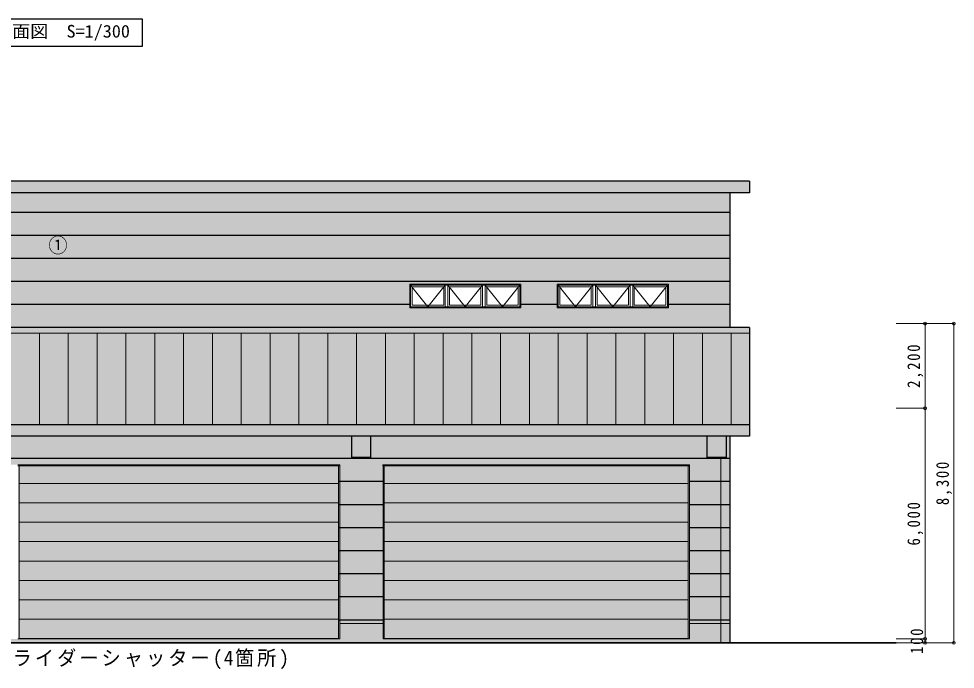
# Model space of a CAD drawing. Units: millimetres at full size. Extents: x -58028 to 60518, y -42813 to 41849.
# Drawn here: x -28216 to -3846, y -687 to 16231 of the extents above; entities that cross this region are included whole.
import ezdxf
from ezdxf.enums import TextEntityAlignment as Align

# ---------------------------------------------------------------- set-up
doc = ezdxf.new("R2010")
doc.units = ezdxf.units.MM
doc.header["$LTSCALE"] = 150
doc.header["$PDMODE"] = 32
doc.header["$PDSIZE"] = 75
doc.linetypes.add('CHAIN1', pattern=[8, 5, -1, 1, -1])
for name, color, linetype, lineweight in [('1-1_極細線', 4, 'Continuous', 9), ('1-2_細線', 7, 'Continuous', 18), ('1-3_中線', 3, 'Continuous', 25), ('1-4_太線', 2, 'Continuous', 35), ('1-8_ﾊｯﾁﾝｸﾞ', 4, 'Continuous', 9), ('1-B_文字', 4, 'Continuous', 9), ('1-D_文字', 7, 'Continuous', 18), ('1-E_寸法', 4, 'Continuous', 9)]:
    doc.layers.add(name, color=color, linetype=linetype, lineweight=lineweight)
for name, color, linetype in [('2-C_2-Cﾚｲﾔ', 254, 'Continuous'), ('3-D_文字', 134, 'Continuous'), ('4-D_文字', 7, 'Continuous')]:
    doc.layers.add(name, color=color, linetype=linetype)
doc.styles.add('ＭＳ ゴシック', font='')
doc.styles.get('ＭＳ ゴシック').set_extended_font_data('MS Gothic')

msp = doc.modelspace()

# ---------------------------------------------------------------- linework, layer by layer
at = {"layer": '1-1_極細線'}
for p, q in [((-19864.9, 501.5), (-18736.9, 501.5)), ((-10764.9, 501.5), (-9700.9, 501.5))]:
    msp.add_line(p, q, dxfattribs=at)
at = {"layer": '1-2_細線'}
for p, q in [((-35800.9, 8054.8), (-9200.9, 8054.8)), ((-9950.9, 4818.2), (-9950.9, 1.5))]:
    msp.add_line(p, q, dxfattribs=at)
at = {"layer": '1-3_中線'}
for p, q in [((-32591.5, 16231), (-25005.7, 16231)), ((-25005.7, 16231), (-25005.7, 15510.5)), ((-25005.7, 15510.5), (-32591.5, 15510.5)), ((-9200.9, 12009.8), (-48400.9, 12009.8)), ((-9200.9, 12009.8), (-9200.9, 11706.5)), ((-9200.9, 11706.5), (-48400.9, 11706.5)), ((-9700.9, 8204.8), (-9700.9, 11706.5)), ((-9200.9, 8204.8), (-35800.9, 8204.8)), ((-9200.9, 8204.8), (-9200.9, 5373.2)), ((-9200.9, 5669.8), (-48400.9, 5669.8)), ((-9200.9, 5373.2), (-48400.9, 5373.2)), ((-19550.9, 4818.2), (-19550.9, 5373.2)), ((-19050.9, 4818.2), (-19050.9, 5373.2)), ((-9800.9, 4818.2), (-9800.9, 5373.2)), ((-9700.9, 1.5), (-9700.9, 5373.2)), ((-19050.9, 4818.2), (-19550.9, 4818.2))]:
    msp.add_line(p, q, dxfattribs=at)
msp.add_lwpolyline([(-9800.9, 4818.2), (-10300.9, 4818.2), (-10300.9, 5373.2)], dxfattribs=at)
at = {"layer": '1-4_太線'}
msp.add_line((-53204.7, 1.5), (-5383.9, 1.5), dxfattribs=at)
at = {"layer": '1-8_ﾊｯﾁﾝｸﾞ'}
for p, q in [((-18043.4, 9331.5), (-18043.4, 8711.5)), ((-18043.4, 9331.5), (-15148.4, 9331.5)), ((-18018.4, 9301.5), (-18018.4, 8741.5)), ((-18018.4, 9301.5), (-15178.4, 9301.5)), ((-17978.4, 8781.5), (-17978.4, 9261.5)), ((-17978.4, 9261.5), (-17158.4, 9261.5)), ((-17158.4, 8781.5), (-17158.4, 9261.5)), ((-17118.4, 8741.5), (-17118.4, 9301.5)), ((-17048.4, 8741.5), (-17048.4, 9301.5)), ((-17008.4, 8781.5), (-17008.4, 9261.5)), ((-17008.4, 9261.5), (-16188.4, 9261.5)), ((-16188.4, 8781.5), (-16188.4, 9261.5)), ((-16148.4, 8741.5), (-16148.4, 9301.5)), ((-16078.4, 8741.5), (-16078.4, 9301.5)), ((-16038.4, 8781.5), (-16038.4, 9261.5)), ((-16038.4, 9261.5), (-15218.4, 9261.5)), ((-15218.4, 8781.5), (-15218.4, 9261.5)), ((-15178.4, 9301.5), (-15178.4, 8741.5)), ((-15148.4, 9331.5), (-15148.4, 8711.5)), ((-14203.4, 9331.5), (-14203.4, 8711.5)), ((-14203.4, 9331.5), (-11308.4, 9331.5)), ((-14178.4, 9301.5), (-14178.4, 8741.5)), ((-14178.4, 9301.5), (-11338.4, 9301.5)), ((-14138.4, 8781.5), (-14138.4, 9261.5)), ((-14138.4, 9261.5), (-13318.4, 9261.5)), ((-13318.4, 8781.5), (-13318.4, 9261.5)), ((-13278.4, 8741.5), (-13278.4, 9301.5)), ((-13208.4, 8741.5), (-13208.4, 9301.5)), ((-13168.4, 8781.5), (-13168.4, 9261.5)), ((-13168.4, 9261.5), (-12348.4, 9261.5)), ((-12348.4, 8781.5), (-12348.4, 9261.5)), ((-12308.4, 8741.5), (-12308.4, 9301.5)), ((-12238.4, 8741.5), (-12238.4, 9301.5)), ((-12198.4, 8781.5), (-12198.4, 9261.5)), ((-12198.4, 9261.5), (-11378.4, 9261.5)), ((-11378.4, 8781.5), (-11378.4, 9261.5)), ((-11338.4, 9301.5), (-11338.4, 8741.5)), ((-11308.4, 9331.5), (-11308.4, 8711.5)), ((-17158.4, 8781.5), (-17978.4, 8781.5)), ((-16188.4, 8781.5), (-17008.4, 8781.5)), ((-15218.4, 8781.5), (-16038.4, 8781.5)), ((-13318.4, 8781.5), (-14138.4, 8781.5)), ((-12348.4, 8781.5), (-13168.4, 8781.5)), ((-11378.4, 8781.5), (-12198.4, 8781.5)), ((-18043.4, 8711.5), (-15148.4, 8711.5)), ((-18018.4, 8741.5), (-15178.4, 8741.5)), ((-14203.4, 8711.5), (-11308.4, 8711.5)), ((-14178.4, 8741.5), (-11338.4, 8741.5)), ((-28241.9, 4631.5), (-19859.9, 4631.5)), ((-19859.9, 4631.5), (-19859.9, 4601.5)), ((-18741.9, 4631.5), (-10759.9, 4631.5)), ((-18741.9, 4631.5), (-18741.9, 4601.5)), ((-10759.9, 4631.5), (-10759.9, 4601.5)), ((-28241.9, 4601.5), (-19859.9, 4601.5)), ((-28206.9, 4601.5), (-19894.9, 4601.5)), ((-28206.9, 101.5), (-28206.9, 4601.5)), ((-19894.9, 4601.5), (-19894.9, 101.5)), ((-19864.9, 4601.5), (-19864.9, 101.5)), ((-18741.9, 4601.5), (-10759.9, 4601.5)), ((-18736.9, 4601.5), (-18736.9, 101.5)), ((-18706.9, 4601.5), (-10794.9, 4601.5)), ((-18706.9, 101.5), (-18706.9, 4601.5)), ((-10794.9, 4601.5), (-10794.9, 101.5)), ((-10764.9, 101.5), (-10764.9, 4601.5)), ((-28206.9, 4143.5), (-19894.9, 4143.5)), ((-18706.9, 4143.5), (-10794.9, 4143.5)), ((-28206.9, 3639.5), (-19894.9, 3639.5)), ((-18706.9, 3639.5), (-10794.9, 3639.5)), ((-28206.9, 3135.5), (-19894.9, 3135.5)), ((-18706.9, 3135.5), (-10794.9, 3135.5)), ((-28206.9, 2631.5), (-19894.9, 2631.5)), ((-18706.9, 2631.5), (-10794.9, 2631.5)), ((-28206.9, 2127.5), (-19894.9, 2127.5)), ((-18706.9, 2127.5), (-10794.9, 2127.5)), ((-28206.9, 1623.5), (-19894.9, 1623.5)), ((-18706.9, 1623.5), (-10794.9, 1623.5)), ((-28206.9, 1119.5), (-19894.9, 1119.5)), ((-18706.9, 1119.5), (-10794.9, 1119.5)), ((-28206.9, 615.5), (-19894.9, 615.5)), ((-18706.9, 615.5), (-10794.9, 615.5)), ((-28236.9, 101.5), (-19864.9, 101.5)), ((-28206.9, 111.5), (-19894.9, 111.5)), ((-18736.9, 101.5), (-10764.9, 101.5)), ((-18706.9, 111.5), (-10794.9, 111.5))]:
    msp.add_line(p, q, dxfattribs=at)
at = {"layer": '1-8_ﾊｯﾁﾝｸﾞ', "linetype": 'CHAIN1'}
for p, q in [((-17568.4, 8741.5), (-18018.4, 9301.5)), ((-17118.4, 9301.5), (-17568.4, 8741.5)), ((-16598.4, 8741.5), (-17048.4, 9301.5)), ((-16148.4, 9301.5), (-16598.4, 8741.5)), ((-15628.4, 8741.5), (-16078.4, 9301.5)), ((-15178.4, 9301.5), (-15628.4, 8741.5)), ((-13728.4, 8741.5), (-14178.4, 9301.5)), ((-13278.4, 9301.5), (-13728.4, 8741.5)), ((-12758.4, 8741.5), (-13208.4, 9301.5)), ((-12308.4, 9301.5), (-12758.4, 8741.5)), ((-11788.4, 8741.5), (-12238.4, 9301.5)), ((-11338.4, 9301.5), (-11788.4, 8741.5))]:
    msp.add_line(p, q, dxfattribs=at)
at = {"layer": '1-B_文字'}
for p, q in [((-27675.9, 5669.8), (-27675.9, 8054.8)), ((-26925.9, 5669.8), (-26925.9, 8054.8)), ((-26175.9, 5669.8), (-26175.9, 8054.8)), ((-25425.9, 5669.8), (-25425.9, 8054.8)), ((-24675.9, 5669.8), (-24675.9, 8054.8)), ((-23925.9, 5669.8), (-23925.9, 8054.8)), ((-23175.9, 5669.8), (-23175.9, 8054.8)), ((-22425.9, 5669.8), (-22425.9, 8054.8)), ((-21675.9, 5669.8), (-21675.9, 8054.8)), ((-20925.9, 5669.8), (-20925.9, 8054.8)), ((-20175.9, 5669.8), (-20175.9, 8054.8)), ((-19425.9, 5669.8), (-19425.9, 8054.8)), ((-18675.9, 5669.8), (-18675.9, 8054.8)), ((-17925.9, 5669.8), (-17925.9, 8054.8)), ((-17175.9, 5669.8), (-17175.9, 8054.8)), ((-16425.9, 5669.8), (-16425.9, 8054.8)), ((-15675.9, 5669.8), (-15675.9, 8054.8)), ((-14925.9, 5669.8), (-14925.9, 8054.8)), ((-14175.9, 5669.8), (-14175.9, 8054.8)), ((-13425.9, 5669.8), (-13425.9, 8054.8)), ((-12675.9, 5669.8), (-12675.9, 8054.8)), ((-11925.9, 5669.8), (-11925.9, 8054.8)), ((-11175.9, 5669.8), (-11175.9, 8054.8)), ((-10425.9, 5669.8), (-10425.9, 8054.8)), ((-9675.9, 5669.8), (-9675.9, 8054.8))]:
    msp.add_line(p, q, dxfattribs=at)
at = {"layer": '1-E_寸法'}
for p, q in [((-4633.9, 8301.5), (-5383.9, 8301.5)), ((-4633.9, 6101.5), (-4633.9, 8301.5)), ((-3883.9, 8301.5), (-4633.9, 8301.5)), ((-3883.9, 1.5), (-3883.9, 8301.5)), ((-4633.9, 6101.5), (-5383.9, 6101.5)), ((-4633.9, 101.5), (-4633.9, 6101.5)), ((-4633.9, 101.5), (-5383.9, 101.5)), ((-4633.9, 1.5), (-5383.9, 1.5)), ((-4633.9, 1.5), (-4633.9, 101.5)), ((-3883.9, 1.5), (-4633.9, 1.5))]:
    msp.add_line(p, q, dxfattribs=at)
at = {"layer": '1-E_寸法', "color": 2}
for p in [(-4633.9, 8301.5), (-3883.9, 8301.5), (-4633.9, 6101.5), (-4633.9, 101.5), (-4633.9, 1.5), (-3883.9, 1.5)]:
    msp.add_point(p, dxfattribs=at)
at = {"layer": '2-C_2-Cﾚｲﾔ', "color": 251}
for points in [[(-9200.9, 12009.8), (-48400.9, 12009.8), (-9200.9, 11706.5), (-48400.9, 11706.5)], [(-48400.9, 5669.8), (-9200.9, 5669.8), (-9200.9, 8204.8)], [(-48400.9, 5669.8), (-9200.9, 8204.8), (-35900.9, 6563.8)], [(-9200.9, 8204.8), (-35900.9, 8204.8), (-35900.9, 6563.8)], [(-48400.9, 5669.8), (-48400.9, 5373.2), (-9200.9, 5669.8), (-9200.9, 5373.2)]]:
    msp.add_solid(points, dxfattribs=at)
at = {"layer": '2-C_2-Cﾚｲﾔ'}
for points in [[(-47900.9, 11706.5), (-47900.9, 9331.5), (-9700.9, 11706.5), (-9700.9, 9331.5)], [(-31343.8, 9331.5), (-31343.8, 8711.5), (-18043.4, 9331.5), (-18043.4, 8711.5)], [(-15148.4, 9331.5), (-15148.4, 8711.5), (-14203.4, 9331.5), (-14203.4, 8711.5)], [(-11308.4, 9331.5), (-11308.4, 8711.5), (-9700.9, 9331.5), (-9700.9, 8711.5)], [(-35208.8, 8711.5), (-35208.8, 8204.8), (-9700.9, 8711.5), (-9700.9, 8204.8)]]:
    msp.add_solid(points, dxfattribs=at)
at = {"layer": '2-C_2-Cﾚｲﾔ', "color": 27}
for points in [[(-9950.9, 5373.2), (-47650.9, 5373.2), (-9950.9, 4631.5), (-47650.9, 4631.5)], [(-9950.9, 5373.2), (-9950.9, 4818.2), (-9700.9, 5373.2), (-9700.9, 4818.2)], [(-18741.9, 4601.5), (-18741.9, 4631.5), (-19859.9, 4631.5)], [(-18741.9, 4601.5), (-19859.9, 4631.5), (-19859.9, 4601.5)], [(-9950.9, 501.5), (-9950.9, 4631.5), (-10759.9, 4631.5)], [(-9950.9, 501.5), (-10759.9, 4631.5), (-10759.9, 4601.5)], [(-19864.9, 4601.5), (-19864.9, 501.5), (-18736.9, 501.5)], [(-19864.9, 4601.5), (-18736.9, 501.5), (-18736.9, 4601.5)], [(-10764.9, 4601.5), (-10764.9, 501.5), (-9950.9, 501.5)], [(-9950.9, 501.5), (-10759.9, 4601.5), (-10764.9, 4601.5)]]:
    msp.add_solid(points, dxfattribs=at)
at = {"layer": '2-C_2-Cﾚｲﾔ', "color": 253}
for points in [[(-28236.9, 4601.5), (-19859.9, 4631.5), (-28241.9, 4631.5)], [(-28236.9, 4601.5), (-19859.9, 4601.5), (-19859.9, 4631.5)], [(-18741.9, 4631.5), (-18741.9, 4601.5), (-18736.9, 4601.5)], [(-18736.9, 4601.5), (-10759.9, 4631.5), (-18741.9, 4631.5)], [(-18736.9, 4601.5), (-10759.9, 4601.5), (-10759.9, 4631.5)], [(-28236.9, 4601.5), (-28236.9, 101.5), (-19864.9, 101.5)], [(-28236.9, 4601.5), (-19864.9, 101.5), (-19864.9, 4601.5)], [(-18736.9, 4601.5), (-18736.9, 101.5), (-10764.9, 101.5)], [(-18736.9, 4601.5), (-10764.9, 101.5), (-10764.9, 4601.5)]]:
    msp.add_solid(points, dxfattribs=at)
at = {"layer": '2-C_2-Cﾚｲﾔ', "color": 20}
msp.add_solid([(-9950.9, 4818.2), (-9700.9, 4818.2), (-9950.9, 501.5), (-9700.9, 501.5)], dxfattribs=at)
at = {"layer": '2-C_2-Cﾚｲﾔ', "color": 9}
for points in [[(-19864.9, 501.5), (-19864.9, 101.5), (-18736.9, 501.5), (-18736.9, 101.5)], [(-10764.9, 501.5), (-10764.9, 101.5), (-9700.9, 501.5), (-9700.9, 101.5)], [(-47900.9, 101.5), (-47900.9, 1.5), (-9700.9, 101.5), (-9700.9, 1.5)]]:
    msp.add_solid(points, dxfattribs=at)
at = {"layer": '3-D_文字'}
for p, q in [((-47900.9, 11204.8), (-9700.9, 11204.8)), ((-47900.9, 10604.8), (-9700.9, 10604.8)), ((-47900.9, 10004.8), (-9700.9, 10004.8)), ((-47900.9, 9404.8), (-9700.9, 9404.8)), ((-31343.8, 8804.8), (-18043.4, 8804.8)), ((-15148.4, 8804.8), (-14203.4, 8804.8)), ((-11308.4, 8804.8), (-9700.9, 8804.8)), ((-47900.9, 4801.5), (-9700.9, 4801.5)), ((-19894.9, 4201.5), (-18736.9, 4201.5)), ((-10764.9, 4201.5), (-9700.9, 4201.5)), ((-19894.9, 3601.5), (-18736.9, 3601.5)), ((-10764.9, 3601.5), (-9700.9, 3601.5)), ((-19894.9, 3001.5), (-18736.9, 3001.5)), ((-10764.9, 3001.5), (-9700.9, 3001.5)), ((-19894.9, 2401.5), (-18736.9, 2401.5)), ((-10764.9, 2401.5), (-9700.9, 2401.5)), ((-19894.9, 1801.5), (-18736.9, 1801.5)), ((-10764.9, 1801.5), (-9700.9, 1801.5)), ((-19894.9, 1201.5), (-18736.9, 1201.5)), ((-10764.9, 1201.5), (-9700.9, 1201.5)), ((-19894.9, 601.5), (-18736.9, 601.5)), ((-10764.9, 601.5), (-9700.9, 601.5))]:
    msp.add_line(p, q, dxfattribs=at)

# ---------------------------------------------------------------- texts
at = {"layer": '1-D_文字', "style": 'ＭＳ ゴシック', "width": 1.05}
msp.add_text('消防署庁舎\u3000南立面図\u3000S=1/300', height=329.9, dxfattribs=at).set_placement((-32170, 15641.6), align=Align.BOTTOM_LEFT)
at = {"layer": '1-D_文字', "insert": (-32424.6, -686.8), "char_height": 384.9, "attachment_point": 7, "style": 'ＭＳ ゴシック'}
msp.add_mtext('\\T1.16;\\W0.95;電動オーバースライダーシャッター(4箇所)', dxfattribs=at)
at = {"layer": '1-E_寸法', "color": 7, "char_height": 329.9, "attachment_point": 7, "rotation": 90, "style": 'ＭＳ ゴシック'}
for s, insert in [('\\T1.23;\\W0.85;2,200', (-4678.9, 6631.5)), ('\\T1.23;\\W0.85;8,300', (-3928.9, 3581.5)), ('\\T1.23;\\W0.85;6,000', (-4678.9, 2531.5)), ('\\T1.23;\\W0.85;100', (-4678.9, -286))]:
    msp.add_mtext(s, dxfattribs=dict(at, insert=insert))
at = {"layer": '4-D_文字', "style": 'ＭＳ ゴシック', "width": 0.95}
msp.add_text('①', height=384.9, dxfattribs=at).set_placement((-27444.6, 10030.8), align=Align.BOTTOM_LEFT)

doc.saveas('drawing.dxf')
